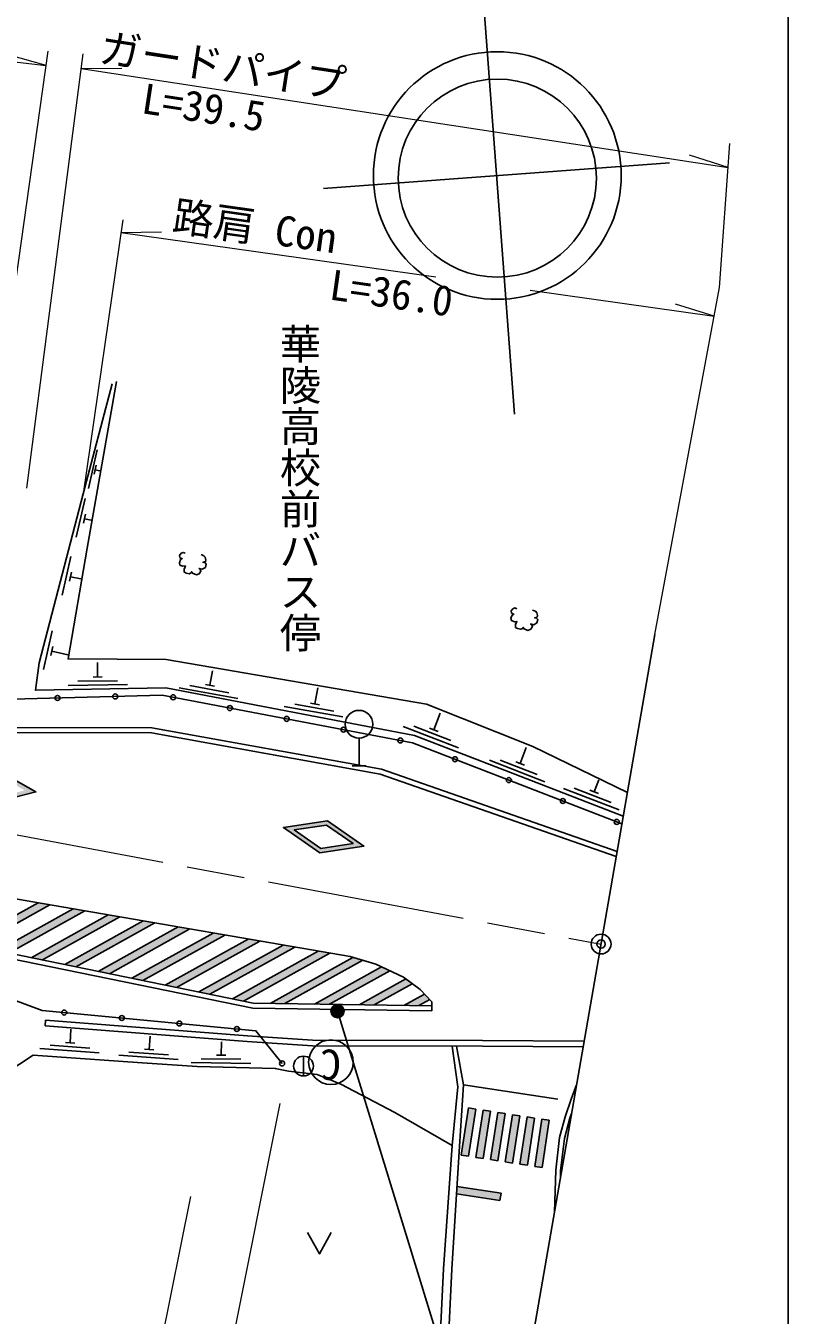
# Model space of a CAD drawing. Units: millimetres at full size, sheet at 1:1000; details may follow other scales. Extents: x 40000 to 680000, y 20000 to 380000.
# Drawn here: x 532856 to 579000, y 260556 to 338675 of the extents above; entities that cross this region are included whole.
import ezdxf
from ezdxf.enums import TextEntityAlignment as Align

# ---------------------------------------------------------------- set-up
doc = ezdxf.new("R2010")
doc.units = ezdxf.units.MM
doc.header["$LTSCALE"] = 1000
doc.header["$PDMODE"] = 32
doc.header["$PDSIZE"] = 500
doc.linetypes.add('CHAIN', pattern=[18.5, 12, -1.5, 3.5, -1.5])
for name, color, linetype, lineweight in [('M-BGD', 7, 'Continuous', 25), ('M-BGD-EXST', 7, 'Continuous', 25), ('M-BMK', 2, 'CHAIN', 13), ('M-BMK-OTRS', 5, 'Continuous', 25), ('M-BMK-SRVR', 3, 'Continuous', 25), ('M-STR-HTXT', 7, 'Continuous', 13), ('M-STR-STRC', 7, 'Continuous', 25), ('M-TTL-BAND', 7, 'Continuous', 25)]:
    doc.layers.add(name, color=color, linetype=linetype, lineweight=lineweight)
doc.layers.add('M-BMK-HTXT', color=7, linetype='Continuous')
doc.layers.add('M-OTRS', color=6, linetype='Continuous')
doc.styles.add('@ＭＳ ゴシック', font='')
doc.styles.add('ＭＳ ゴシック', font='')
doc.styles.get('@ＭＳ ゴシック').set_extended_font_data('@MS Gothic')
doc.styles.get('ＭＳ ゴシック').set_extended_font_data('MS Gothic')

msp = doc.modelspace()

# ---------------------------------------------------------------- hatches: boundary and pattern name
at = {"layer": 'M-STR-STRC'}
h = msp.add_hatch(color=256, dxfattribs=at)
h.paths.add_polyline_path([(531117, 293585), (528507, 292924), (530853, 291602), (533463, 292263)])
h.paths.add_polyline_path([(532796, 292352), (531082, 293318), (529174, 292835), (530888, 291869)], flags=16)
h = msp.add_hatch(color=256, dxfattribs=at)
h.paths.add_polyline_path([(551110, 290517), (548449, 290107), (550659, 288569), (553320, 288980)])
h.paths.add_polyline_path([(552665, 289131), (551050, 290255), (549105, 289955), (550720, 288831)], flags=16)
for points in [[(534306, 285418), (533600, 285540), (529484, 283248), (530071, 283060)], [(536424, 285052), (535718, 285173), (531247, 282685), (531835, 282497)], [(538543, 284686), (537836, 284808), (533182, 282216), (533858, 282078)], [(540661, 284321), (539955, 284442), (535211, 281801), (535887, 281663)], [(542780, 283955), (542074, 284077), (537240, 281386), (537916, 281247)], [(544899, 283589), (544193, 283711), (539269, 280970), (539946, 280832)], [(547018, 283224), (546312, 283346), (541298, 280555), (541975, 280416)], [(549137, 282858), (548430, 282980), (543328, 280139), (544004, 280001)], [(551255, 282493), (550549, 282615), (545357, 279724), (546033, 279586)], [(553250, 282058), (552643, 282235), (547640, 279450), (548539, 279436)], [(554887, 281424), (554389, 281662), (550339, 279408), (551239, 279394)], [(556248, 280637), (555850, 280931), (553039, 279366), (553939, 279352)], [(557302, 279679), (556983, 280016), (555739, 279324), (556639, 279310)], [(552057, 279187, 0.41421), (551505, 279310, 0.41421), (551382, 278757, 1)], [(560088, 273044), (559644, 273111), (559208, 270251), (559653, 270183)], [(560978, 272908), (560533, 272976), (560098, 270115), (560543, 270048)], [(561868, 272773), (561423, 272840), (560988, 269980), (561432, 269912)], [(562758, 272637), (562313, 272705), (561877, 269844), (562322, 269777)], [(563647, 272502), (563203, 272569), (562767, 269709), (563212, 269641)], [(564537, 272366), (564092, 272434), (563657, 269573), (564102, 269506)], [(558953, 268361), (558925, 267910), (561551, 267510), (561619, 267955)]]:
    msp.add_hatch(color=256, dxfattribs=at).paths.add_polyline_path(points)

# ---------------------------------------------------------------- linework, layer by layer
at = {"layer": 'M-BGD'}
for p, q in [((537179, 312990), (536648, 310649)), ((537123, 312047), (536999, 311501)), ((537061, 311774), (537344, 311710)), ((536442, 310034), (535911, 307694)), ((536472, 309084), (536349, 308538)), ((536410, 308811), (536802, 308723)), ((535586, 306522), (535055, 304181)), ((535616, 305572), (535492, 305026)), ((535554, 305299), (536186, 305160)), ((534461, 302014), (533930, 299674)), ((534492, 301064), (534368, 300518)), ((534430, 300791), (535407, 300567)), ((537203, 299221), (537199, 300097)), ((536923, 299217), (537483, 299225)), ((543999, 298721), (544156, 299600)), ((535411, 298714), (539010, 298768)), ((536007, 298963), (538407, 298999)), ((542143, 298569), (545685, 297929)), ((542776, 298699), (545137, 298272)), ((543724, 298771), (544275, 298671)), ((550356, 297593), (550529, 298573)), ((550080, 297643), (550631, 297543)), ((548499, 297441), (552042, 296801)), ((549132, 297571), (551494, 297144)), ((557546, 296024), (557942, 297040)), ((555694, 296225), (559052, 294928)), ((556340, 296233), (558579, 295368)), ((557285, 296125), (557807, 295923)), ((553023, 295521), (553023, 293841)), ((562769, 293976), (563143, 294948)), ((560917, 294177), (564275, 292879)), ((561563, 294184), (563802, 293319)), ((562508, 294077), (563030, 293875)), ((567255, 292268), (567531, 292994)), ((565403, 292469), (568761, 291171)), ((566050, 292477), (568288, 291612)), ((566994, 292369), (567517, 292167)), ((557432, 279297), (557428, 278997)), ((534053, 278437), (534026, 278088)), ((535542, 277060), (535588, 277891)), ((540315, 276653), (540379, 277452)), ((533712, 276713), (537302, 276449)), ((534328, 276908), (536721, 276732)), ((535263, 277080), (535821, 277039)), ((540036, 276673), (540595, 276632)), ((544680, 276316), (544710, 277120)), ((538485, 276306), (542075, 276042)), ((539101, 276501), (541494, 276325)), ((542873, 275862), (546473, 275811)), ((543477, 276094), (545876, 276059)), ((544400, 276320), (544960, 276312)), ((549662, 276250), (549662, 275050))]:
    msp.add_line(p, q, dxfattribs=at)
for points in [[(569021, 290786), (561820, 293578), (556379, 295686), (541334, 298559), (533441, 298424), (533665, 300088), (536333, 310310), (538073, 316979)], [(538348, 317124), (536570, 307036), (535410, 300321), (541343, 300292), (557111, 297584), (563536, 295019), (569271, 292224)], [(542506, 306725), (542378, 306771), (542266, 306726), (542160, 306592), (542180, 306462), (542263, 306403), (542322, 306391), (542217, 306331), (542152, 306141), (542185, 306005), (542366, 305935), (542513, 305954), (542436, 305758), (542433, 305592), (542557, 305516), (542739, 305477), (542864, 305533), (542897, 305595), (542950, 305512), (543182, 305409), (543355, 305477), (543454, 305637), (543412, 305748), (543341, 305801), (543535, 305753), (543726, 305865), (543779, 306064), (543708, 306141), (543580, 306173), (543737, 306217), (543759, 306306), (543718, 306476), (543636, 306566), (543464, 306644)], [(562575, 303361), (562447, 303406), (562335, 303361), (562228, 303228), (562248, 303097), (562331, 303039), (562391, 303027), (562285, 302966), (562221, 302777), (562253, 302641), (562434, 302571), (562582, 302590), (562505, 302394), (562502, 302227), (562626, 302151), (562808, 302113), (562933, 302169), (562965, 302230), (563018, 302148), (563250, 302045), (563423, 302113), (563522, 302273), (563480, 302384), (563410, 302437), (563603, 302388), (563795, 302501), (563848, 302700), (563776, 302777), (563649, 302809), (563806, 302853), (563828, 302942), (563787, 303112), (563705, 303202), (563532, 303279)], [(390493, 293832), (394648, 294868), (399762, 296051), (403307, 296718), (408258, 297484), (412752, 298039), (417378, 298477), (420949, 298678), (426956, 298667), (436791, 298660), (442802, 298326), (454348, 297628), (471764, 296493), (490553, 293186), (508300, 290017), (531875, 282484), (546619, 279466), (557432, 279297)], [(390565, 293541), (394718, 294577), (399823, 295758), (403357, 296423), (408299, 297187), (412785, 297740), (417401, 298178), (420957, 298378), (426955, 298367), (436782, 298360), (442784, 298026), (454329, 297329), (471728, 296195), (490501, 292890), (508228, 289725), (531799, 282193), (546587, 279166), (557428, 278997)], [(531273, 297857), (541099, 298121), (556270, 295235), (568940, 290319)], [(548366, 275811), (546788, 277790), (533836, 279019), (531942, 279728), (530636, 280020), (515670, 285794), (507751, 288813), (491490, 291743), (471025, 295469), (457913, 296304), (452471, 296419), (441344, 297046), (434693, 297232), (428902, 297157), (422153, 296800), (416634, 296408), (410044, 295661), (402620, 294554), (394873, 293248), (391450, 292380), (389035, 291536), (387512, 289858), (386716, 288479)], [(517036, 296519), (520696, 295869), (540461, 295833), (554311, 293340), (568598, 288347)], [(517063, 296819), (520723, 296169), (540488, 296133), (554387, 293631), (568650, 288646)], [(552603, 293841), (553023, 293841), (553443, 293841)], [(534053, 278437), (546278, 277478), (550214, 277223), (560497, 277207), (566655, 277166)], [(534026, 278088), (546253, 277129), (550202, 276873), (560495, 276857), (566594, 276816)], [(558657, 270837), (558999, 274395), (558653, 276860)], [(559105, 270794), (559353, 274514), (558921, 276860)], [(526015, 263972), (528250, 272998), (533296, 276313), (539899, 275839), (543232, 275626), (547952, 275506), (548765, 275346), (550499, 275144), (551926, 274557), (555188, 272828), (558657, 270837)], [(564854, 266802), (564929, 269352), (565162, 271329), (565507, 272574), (565868, 273637), (566193, 274508)], [(565215, 268881), (565228, 269330), (565457, 271272), (565793, 272486), (565891, 272773)], [(558657, 270837), (558140, 263366), (557811, 256654)], [(559105, 270794), (558639, 263337), (558310, 256629)], [(549914, 265562), (550629, 264267), (551345, 265562)]]:
    msp.add_lwpolyline(points, dxfattribs=at)
for centre, radius in [((534771, 297951), 150), ((538270, 298045), 150), ((541770, 297994), 150), ((545208, 297340), 150), ((553023, 296361), 840), ((548646, 296685), 150), ((552085, 296031), 150), ((555523, 295377), 150), ((558833, 294240), 150), ((562096, 292974), 150), ((565359, 291708), 150), ((568622, 290442), 150), ((535179, 278891), 150), ((538664, 278561), 150), ((542148, 278230), 150), ((545632, 277899), 150), ((548366, 275811), 150), ((549662, 275650), 600)]:
    msp.add_circle(centre, radius, dxfattribs=at)
at = {"layer": 'M-BGD-EXST'}
msp.add_circle((551326, 275886), 1350, dxfattribs=at)
at = {"layer": 'M-BMK'}
msp.add_lwpolyline([(381887, 298055), (389290, 299842), (398924, 301677), (409904, 303422), (416028, 304078), (422612, 304434), (429858, 304580), (436814, 304575), (442802, 304303), (447494, 303969), (455146, 303254), (462161, 302295), (469263, 301291), (478637, 299563), (511167, 293608), (567676, 283042)], dxfattribs=at)
at = {"layer": 'M-BMK-OTRS'}
msp.add_line((570935, 301798), (561709, 248708), dxfattribs=at)
at = {"layer": 'M-BMK-SRVR'}
for p, q in [((562426, 315140), (559976, 348078)), ((550879, 328821), (571821, 330379))]:
    msp.add_line(p, q, dxfattribs=at)
for centre, radius in [((561392, 329603), 7500), ((561395, 329445), 6000), ((567676, 283042), 600)]:
    msp.add_circle(centre, radius, dxfattribs=at)
at = {"layer": 'M-OTRS'}
msp.add_point((567676, 283042), dxfattribs=at)
at = {"layer": 'M-STR-HTXT'}
for p, q in [((488038, 341800), (534087, 336260)), ((530466, 310531), (534212, 337142)), ((534087, 336260), (531726, 336930)), ((532916, 310672), (536331, 336982)), ((536215, 336088), (538670, 336100)), ((536215, 336088), (575362, 330082)), ((575362, 330082), (573024, 330830)), ((538725, 326929), (536333, 310310)), ((538614, 326157), (541069, 326199)), ((538614, 326157), (557665, 323469)), ((563390, 322661), (574529, 321089)), ((574529, 321089), (572181, 321808)), ((543638, 250340), (548252, 273390)), ((542833, 267745), (538493, 246332))]:
    msp.add_line(p, q, dxfattribs=at)
msp.add_lwpolyline([(570935, 301798), (574851, 322817), (575465, 331544)], dxfattribs=at)
at = {"layer": 'M-STR-STRC'}
for p, q in [((533600, 285540), (529484, 283248)), ((534306, 285418), (530071, 283060)), ((535718, 285173), (531247, 282685)), ((536424, 285052), (531835, 282497)), ((537836, 284808), (533182, 282216)), ((538543, 284686), (533858, 282078)), ((539955, 284442), (535211, 281801)), ((540661, 284321), (535887, 281663)), ((542074, 284077), (537240, 281386)), ((542780, 283955), (537916, 281247)), ((544193, 283711), (539269, 280970)), ((544899, 283589), (539946, 280832)), ((546312, 283346), (541298, 280555)), ((547018, 283224), (541975, 280416)), ((548430, 282980), (543328, 280139)), ((549137, 282858), (544004, 280001)), ((550549, 282615), (545357, 279724)), ((551255, 282493), (546033, 279586)), ((552643, 282235), (547640, 279450)), ((553250, 282058), (548539, 279436)), ((554389, 281662), (550339, 279408)), ((554887, 281424), (551239, 279394)), ((555850, 280931), (553039, 279366)), ((556248, 280637), (553939, 279352)), ((556983, 280016), (555739, 279324)), ((557302, 279679), (556639, 279310)), ((551719, 278972), (563184, 241637)), ((565056, 273646), (559353, 274514)), ((559644, 273111), (559208, 270251)), ((560088, 273044), (559644, 273111)), ((560088, 273044), (559653, 270183)), ((560533, 272976), (560098, 270115)), ((560978, 272908), (560533, 272976)), ((560978, 272908), (560543, 270048)), ((561423, 272840), (560988, 269980)), ((561868, 272773), (561423, 272840)), ((561868, 272773), (561432, 269912)), ((562313, 272705), (561877, 269844)), ((562758, 272637), (562313, 272705)), ((562758, 272637), (562322, 269777)), ((563203, 272569), (562767, 269709)), ((563647, 272502), (563203, 272569)), ((563647, 272502), (563212, 269641)), ((564092, 272434), (563657, 269573)), ((564537, 272366), (564092, 272434)), ((564537, 272366), (564102, 269506)), ((559653, 270183), (559208, 270251)), ((560543, 270048), (560098, 270115)), ((561432, 269912), (560988, 269980)), ((562322, 269777), (561877, 269844)), ((563212, 269641), (562767, 269709)), ((564102, 269506), (563657, 269573)), ((561619, 267955), (558953, 268361)), ((561551, 267510), (561619, 267955)), ((561551, 267510), (558925, 267910))]:
    msp.add_line(p, q, dxfattribs=at)
for points in [[(531117, 293585), (528507, 292924), (530853, 291602), (533463, 292263)], [(551110, 290517), (548449, 290107), (550659, 288569), (553320, 288980)], [(551050, 290255), (549105, 289955), (550720, 288831), (552665, 289131)]]:
    msp.add_lwpolyline(points, close=True, dxfattribs=at)
msp.add_lwpolyline([(508955, 289808), (535148, 285272), (552493, 282279), (554049, 281824), (555718, 281028), (556730, 280282), (557426, 279549), (557432, 279297)], dxfattribs=at)
msp.add_circle((551719, 278972), 400, dxfattribs=at)
at = {"layer": 'M-TTL-BAND'}
msp.add_line((579000, 20000), (579000, 370000), dxfattribs=at)

# ---------------------------------------------------------------- texts
at = {"layer": 'M-BGD-EXST', "style": 'ＭＳ ゴシック'}
msp.add_text('C', height=1833, rotation=178.508, dxfattribs=at).set_placement((551981, 277179), align=Align.BOTTOM_LEFT)
at = {"layer": 'M-BMK-HTXT', "style": '@ＭＳ ゴシック'}
msp.add_text('華陵高校前バス停', height=1833, rotation=270, dxfattribs=at).set_placement((547980, 320670), align=Align.BOTTOM_LEFT)
at = {"layer": 'M-STR-HTXT', "style": 'ＭＳ ゴシック'}
for s, rotation, p in [('ガードパイプ', 351.278, (537146, 335945)), ('L=39.5', 351.278, (539699, 332849)), ('路肩 Con', 351.968, (541572, 325740)), ('L=36.0', 351.968, (551078, 321557))]:
    msp.add_text(s, height=1833, rotation=rotation, dxfattribs=at).set_placement(p, align=Align.BOTTOM_LEFT)

doc.saveas('drawing.dxf')
